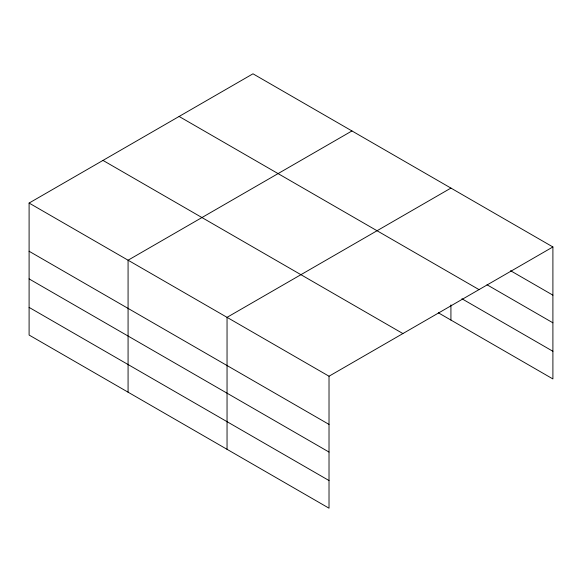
<?xml version="1.0" encoding="UTF-8"?>
<svg xmlns="http://www.w3.org/2000/svg" width="582" height="582" viewBox="0 0 582 582"><rect width="100%" height="100%" fill="white"/><g stroke="black" fill="none" stroke-linecap="round" stroke-linejoin="round"><path stroke-width="0.87" d="M29.1 203.06L329.019 376.219L329.019 508.195L29.1 335.043L29.1 203.06L252.981 73.805L552.9 246.957L552.9 378.94L438.362 312.81M351.957 130.943L128.076 260.205L128.076 392.181M450.926 188.088L227.045 317.343L227.045 449.326M329.019 376.219L552.9 246.957M510.545 270.703L552.9 295.154M487.01 284.765L552.9 322.806M179.103 116.458L479.022 289.618M461.912 298.755L552.9 351.288M102.978 160.406L402.897 333.559M29.1 251.257L329.019 424.409M29.1 278.902L329.019 452.061M29.1 307.391L329.019 480.55M450.926 304.903L450.926 320.064"/></g></svg>
